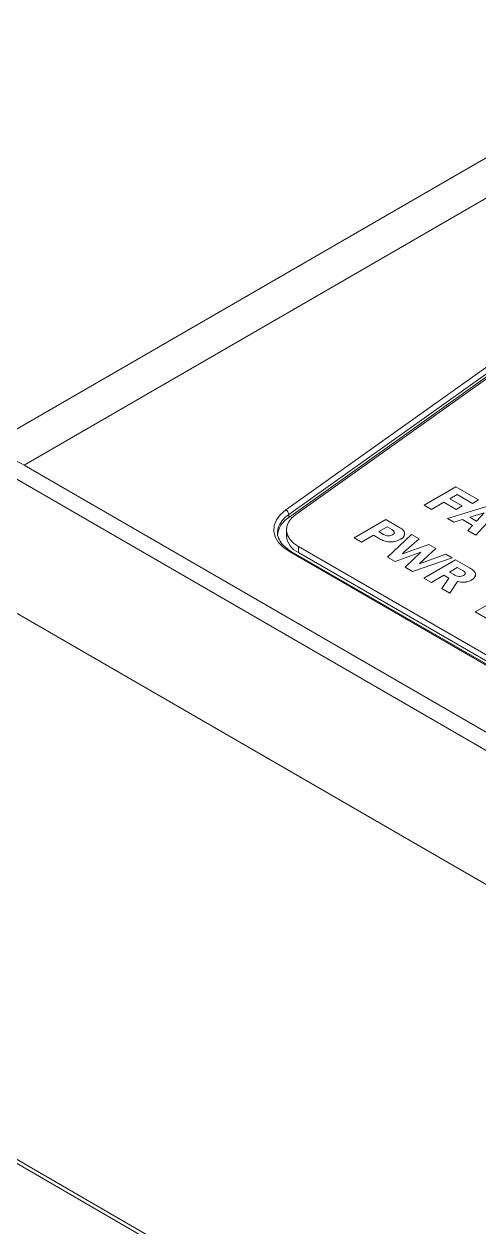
# Model space of a CAD drawing. Header units: millimetres. Extents: x 7 to 553, y 4 to 429.
# Drawn here: x 55.9 to 86.4, y 297.3 to 377.9 of the extents above; entities that cross this region are included whole.
import ezdxf

# ---------------------------------------------------------------- set-up
doc = ezdxf.new("R2010")
doc.units = ezdxf.units.MM

msp = doc.modelspace()

# ---------------------------------------------------------------- linework, layer by layer
at = {"color": 7, "linetype": 'Continuous', "lineweight": 18}
for p, q in [((102.389, 377.861), (50.841, 348.103)), ((55.901, 348.319), (105.328, 376.853)), ((73.459, 345.314), (95.124, 360.73)), ((95.325, 360.422), (73.66, 345.007)), ((73.66, 344.804), (95.325, 360.22)), ((95.775, 360.423), (74.125, 345.001)), ((107.449, 318.561), (55.901, 348.319)), ((106.389, 317.949), (54.841, 347.707)), ((82.73, 345.644), (84.851, 346.869)), ((84.851, 346.869), (86.383, 345.984)), ((83.231, 345.355), (82.73, 345.644)), ((82.73, 345.644), (82.73, 345.643)), ((83.231, 345.353), (82.73, 345.643)), ((84.056, 345.831), (83.231, 345.355)), ((84.056, 345.83), (83.231, 345.353)), ((84.881, 345.355), (84.056, 345.831)), ((84.056, 345.831), (84.056, 345.83)), ((84.881, 345.353), (84.056, 345.83)), ((84.939, 346.342), (84.468, 346.069)), ((84.468, 346.069), (85.293, 345.593)), ((84.939, 346.34), (84.469, 346.069)), ((85.971, 345.746), (84.939, 346.342)), ((84.939, 346.342), (84.939, 346.34)), ((85.971, 345.745), (84.939, 346.34)), ((86.383, 345.984), (85.971, 345.746)), ((86.383, 345.983), (85.971, 345.745)), ((85.971, 345.746), (85.971, 345.745)), ((86.383, 345.984), (86.383, 345.983)), ((73.66, 344.804), (73.66, 345.007)), ((83.231, 345.355), (83.231, 345.353)), ((84.291, 344.743), (87.068, 345.589)), ((85.293, 345.593), (84.881, 345.355)), ((85.293, 345.592), (84.881, 345.353)), ((84.881, 345.355), (84.881, 345.353)), ((85.293, 345.593), (85.293, 345.592)), ((86.763, 345.132), (85.794, 344.828)), ((86.761, 345.13), (85.796, 344.826)), ((87.678, 345.237), (86.206, 343.637)), ((87.678, 345.235), (86.206, 343.636)), ((86.244, 344.568), (86.763, 345.132)), ((78.036, 343.455), (80.158, 344.68)), ((80.246, 344.187), (79.686, 343.863)), ((80.246, 344.185), (79.688, 343.863)), ((80.158, 344.68), (80.996, 344.196)), ((80.563, 344.004), (80.246, 344.187)), ((80.246, 344.187), (80.246, 344.185)), ((80.563, 344.002), (80.246, 344.185)), ((84.726, 344.492), (84.291, 344.743)), ((84.291, 344.743), (84.291, 344.741)), ((84.726, 344.49), (84.291, 344.741)), ((85.299, 344.672), (84.726, 344.492)), ((85.299, 344.67), (84.726, 344.49)), ((84.726, 344.492), (84.726, 344.49)), ((85.978, 344.279), (85.299, 344.672)), ((85.299, 344.672), (85.299, 344.67)), ((85.978, 344.278), (85.299, 344.67)), ((85.672, 343.946), (85.978, 344.279)), ((85.794, 344.828), (86.244, 344.568)), ((73.503, 343.997), (73.503, 343.583)), ((78.537, 343.166), (78.036, 343.455)), ((78.036, 343.455), (78.036, 343.454)), ((78.537, 343.164), (78.036, 343.454)), ((79.333, 343.625), (78.537, 343.166)), ((79.333, 343.624), (78.537, 343.164)), ((79.685, 343.422), (79.333, 343.625)), ((79.333, 343.625), (79.333, 343.624)), ((79.685, 343.42), (79.333, 343.624)), ((79.685, 343.422), (79.685, 343.42)), ((79.686, 343.863), (80.005, 343.68)), ((80.286, 342.156), (81.896, 343.676)), ((80.563, 344.004), (80.563, 344.002)), ((81.16, 343.354), (81.16, 343.352)), ((82.402, 343.384), (81.38, 342.48)), ((82.402, 343.383), (81.38, 342.478)), ((81.896, 343.676), (82.402, 343.384)), ((82.402, 343.384), (82.402, 343.383)), ((86.206, 343.637), (85.672, 343.946)), ((85.672, 343.946), (85.672, 343.944)), ((86.206, 343.636), (85.672, 343.944)), ((86.206, 343.637), (86.206, 343.636)), ((73.828, 342.54), (73.625, 342.673)), ((97.408, 328.839), (73.698, 342.527)), ((97.538, 328.852), (73.828, 342.54)), ((74.306, 342.879), (98.016, 329.191)), ((74.306, 342.879), (74.306, 342.464)), ((98.016, 328.776), (74.306, 342.464)), ((78.537, 343.166), (78.537, 343.164)), ((82.518, 342.488), (80.782, 341.87)), ((82.515, 342.485), (80.782, 341.869)), ((81.278, 342.384), (83.045, 343.013)), ((81.327, 342.431), (81.327, 342.43)), ((81.38, 342.48), (81.38, 342.478)), ((81.453, 341.483), (82.518, 342.488)), ((83.512, 342.743), (82.427, 341.721)), ((83.512, 342.742), (82.43, 341.722)), ((83.045, 343.013), (83.512, 342.743)), ((83.512, 342.743), (83.512, 342.742)), ((100.732, 312.233), (49.184, 341.991)), ((80.782, 341.87), (80.286, 342.156)), ((80.286, 342.156), (80.286, 342.155)), ((80.782, 341.869), (80.286, 342.155)), ((80.782, 341.87), (80.782, 341.869)), ((84.606, 342.112), (81.947, 341.198)), ((84.606, 342.11), (81.947, 341.196)), ((82.592, 341.78), (84.197, 342.348)), ((82.721, 340.751), (84.842, 341.976)), ((84.197, 342.348), (84.606, 342.112)), ((84.606, 342.112), (84.606, 342.11)), ((84.842, 341.976), (85.775, 341.437)), ((81.947, 341.198), (81.453, 341.483)), ((81.453, 341.483), (81.453, 341.481)), ((81.947, 341.196), (81.453, 341.481)), ((81.947, 341.198), (81.947, 341.196)), ((84.047, 340.938), (83.222, 340.462)), ((84.047, 340.936), (83.222, 340.46)), ((84.388, 340.741), (84.047, 340.938)), ((84.047, 340.938), (84.047, 340.936)), ((84.387, 340.74), (84.047, 340.936)), ((84.96, 341.465), (84.43, 341.159)), ((84.43, 341.159), (84.727, 340.988)), ((84.96, 341.464), (84.431, 341.158)), ((85.246, 341.3), (84.96, 341.465)), ((84.96, 341.465), (84.96, 341.464)), ((85.246, 341.298), (84.96, 341.464)), ((85.246, 341.3), (85.246, 341.298)), ((83.222, 340.462), (82.721, 340.751)), ((82.721, 340.751), (82.721, 340.749)), ((83.222, 340.46), (82.721, 340.749)), ((83.222, 340.462), (83.222, 340.46)), ((83.93, 340.053), (84.388, 340.741)), ((83.93, 340.053), (83.93, 340.051)), ((84.459, 339.747), (83.93, 340.053)), ((84.459, 339.746), (83.93, 340.051)), ((84.975, 340.521), (84.459, 339.747)), ((84.975, 340.52), (84.459, 339.746)), ((84.975, 340.521), (84.975, 340.52)), ((85.911, 340.619), (85.911, 340.618)), ((84.459, 339.747), (84.459, 339.746)), ((88.762, 339.986), (86.162, 338.485)), ((88.762, 339.985), (86.162, 338.485)), ((86.162, 338.485), (90.405, 336.036)), ((100.789, 275.619), (49.127, 305.443)), ((49.294, 305.077), (101.11, 275.165))]:
    msp.add_line(p, q, dxfattribs=at)
at = {"color": 7, "linetype": 'Continuous', "lineweight": 18, "flags": 128}
for points in [[(73.698, 342.527), (73.275, 342.821), (72.953, 343.154), (72.741, 343.516), (72.648, 343.894), (72.676, 344.276), (72.825, 344.648), (73.089, 344.998), (73.459, 345.314)], [(74.125, 345.001), (73.843, 344.76), (73.641, 344.494), (73.528, 344.21), (73.506, 343.92), (73.577, 343.632), (73.738, 343.356), (73.984, 343.102), (74.306, 342.879)], [(72.947, 344.095), (72.934, 344.043), (72.904, 343.785)]]:
    msp.add_lwpolyline(points, dxfattribs=at)
at = {"color": 7, "linetype": 'Continuous', "lineweight": 18}
for centre, radius, start, end in [((52.991, 343.475), 5.651, 59.00092, 80.45622), ((73.294, 344.987), 0.366, 3.10409, 63.2745), ((74.439, 343.477), 1.539, 120.38629, 176.08877), ((74.828, 343.686), 1.329, 184.45925, 246.86101)]:
    msp.add_arc(centre, radius, start, end, dxfattribs=at)
at = {"color": 8, "linetype": 'Continuous', "lineweight": 18}
for centre, radius, start, end in [((74.585, 343.549), 1.727, 122.38522, 161.55979), ((73.774, 342.421), 0.131, 65.68605, 125.61817)]:
    msp.add_arc(centre, radius, start, end, dxfattribs=at)
at = {"color": 7, "linetype": 'Continuous', "lineweight": 18}
for points, knots in [([(73.625, 342.673), (73.599, 342.69), (73.393, 342.823), (73.118, 343.113), (72.915, 343.53), (72.867, 343.839), (72.943, 344.015), (72.958, 344.048)], [0, 0, 0, 0, 0.04166, 0.333234, 0.625837, 0.928031, 1, 1, 1, 1]), ([(80.996, 344.196), (81.106, 344.131), (81.325, 344.003), (81.459, 343.755), (81.397, 343.518), (81.239, 343.409), (81.16, 343.354)], [0, 0, 0, 0, 0.2814379, 0.5596977, 0.7798138, 1, 1, 1, 1]), ([(81.16, 343.354), (81.035, 343.296), (80.786, 343.182), (80.32, 343.166), (79.947, 343.269), (79.772, 343.371), (79.685, 343.422)], [0, 0, 0, 0, 0.280245, 0.55842, 0.778336, 1, 1, 1, 1]), ([(81.16, 343.352), (81.035, 343.295), (80.786, 343.18), (80.32, 343.165), (79.947, 343.267), (79.772, 343.369), (79.685, 343.42)], [0, 0, 0, 0, 0.280245, 0.55842, 0.778336, 1, 1, 1, 1]), ([(80.005, 343.68), (80.052, 343.654), (80.147, 343.603), (80.328, 343.572), (80.495, 343.595), (80.574, 343.632), (80.614, 343.651)], [0, 0, 0, 0, 0.2810906, 0.5590977, 0.7795984, 1, 1, 1, 1]), ([(80.614, 343.651), (80.656, 343.68), (80.739, 343.739), (80.744, 343.883), (80.632, 343.958), (80.563, 344.004)], [0, 0, 0, 0, 0.280913, 0.560397, 1, 1, 1, 1]), ([(80.721, 343.778), (80.727, 343.804), (80.744, 343.89), (80.637, 343.956), (80.563, 344.002)], [0, 0, 0, 0, 0.304542, 1, 1, 1, 1]), ([(81.406, 343.655), (81.399, 343.61), (81.38, 343.495), (81.244, 343.406), (81.16, 343.352)], [0, 0, 0, 0, 0.383675, 1, 1, 1, 1]), ([(81.327, 342.431), (81.318, 342.422), (81.302, 342.407), (81.285, 342.391), (81.278, 342.384)], [0, 0, 0, 0, 0.559995, 1, 1, 1, 1]), ([(81.327, 342.43), (81.318, 342.421), (81.302, 342.405), (81.285, 342.389), (81.278, 342.383)], [0, 0, 0, 0, 0.559995, 1, 1, 1, 1]), ([(81.38, 342.48), (81.37, 342.471), (81.352, 342.455), (81.335, 342.438), (81.327, 342.431)], [0, 0, 0, 0, 0.559957, 1, 1, 1, 1]), ([(81.38, 342.478), (81.37, 342.469), (81.352, 342.453), (81.335, 342.437), (81.327, 342.43)], [0, 0, 0, 0, 0.559957, 1, 1, 1, 1]), ([(82.427, 341.721), (82.458, 341.732), (82.514, 341.751), (82.568, 341.771), (82.592, 341.78)], [0, 0, 0, 0, 0.5600039, 1, 1, 1, 1]), ([(84.727, 340.988), (84.776, 340.959), (84.875, 340.901), (85.061, 340.849), (85.25, 340.866), (85.338, 340.906), (85.382, 340.926)], [0, 0, 0, 0, 0.28206, 0.559282, 0.779739, 1, 1, 1, 1]), ([(85.382, 340.926), (85.42, 340.956), (85.478, 341.001), (85.493, 341.074), (85.475, 341.185), (85.348, 341.249), (85.246, 341.3)], [0, 0, 0, 0, 0.2491, 0.374865, 0.500382, 1, 1, 1, 1]), ([(85.483, 341.11), (85.482, 341.116), (85.47, 341.194), (85.354, 341.248), (85.246, 341.298)], [0, 0, 0, 0, 0.0728088, 1, 1, 1, 1]), ([(85.775, 341.437), (85.88, 341.374), (86.09, 341.248), (86.224, 341.006), (86.136, 340.78), (85.986, 340.673), (85.911, 340.619)], [0, 0, 0, 0, 0.281477, 0.559247, 0.779625, 1, 1, 1, 1]), ([(86.166, 340.927), (86.154, 340.879), (86.125, 340.761), (85.99, 340.671), (85.911, 340.618)], [0, 0, 0, 0, 0.414446, 1, 1, 1, 1]), ([(85.911, 340.619), (85.839, 340.584), (85.695, 340.512), (85.356, 340.457), (85.119, 340.497), (84.975, 340.521)], [0, 0, 0, 0, 0.280708, 0.560823, 1, 1, 1, 1]), ([(85.911, 340.618), (85.839, 340.582), (85.695, 340.51), (85.356, 340.456), (85.119, 340.495), (84.975, 340.52)], [0, 0, 0, 0, 0.280708, 0.560823, 1, 1, 1, 1])]:
    msp.add_open_spline(points, degree=3, knots=knots, dxfattribs=at)

doc.saveas('drawing.dxf')
